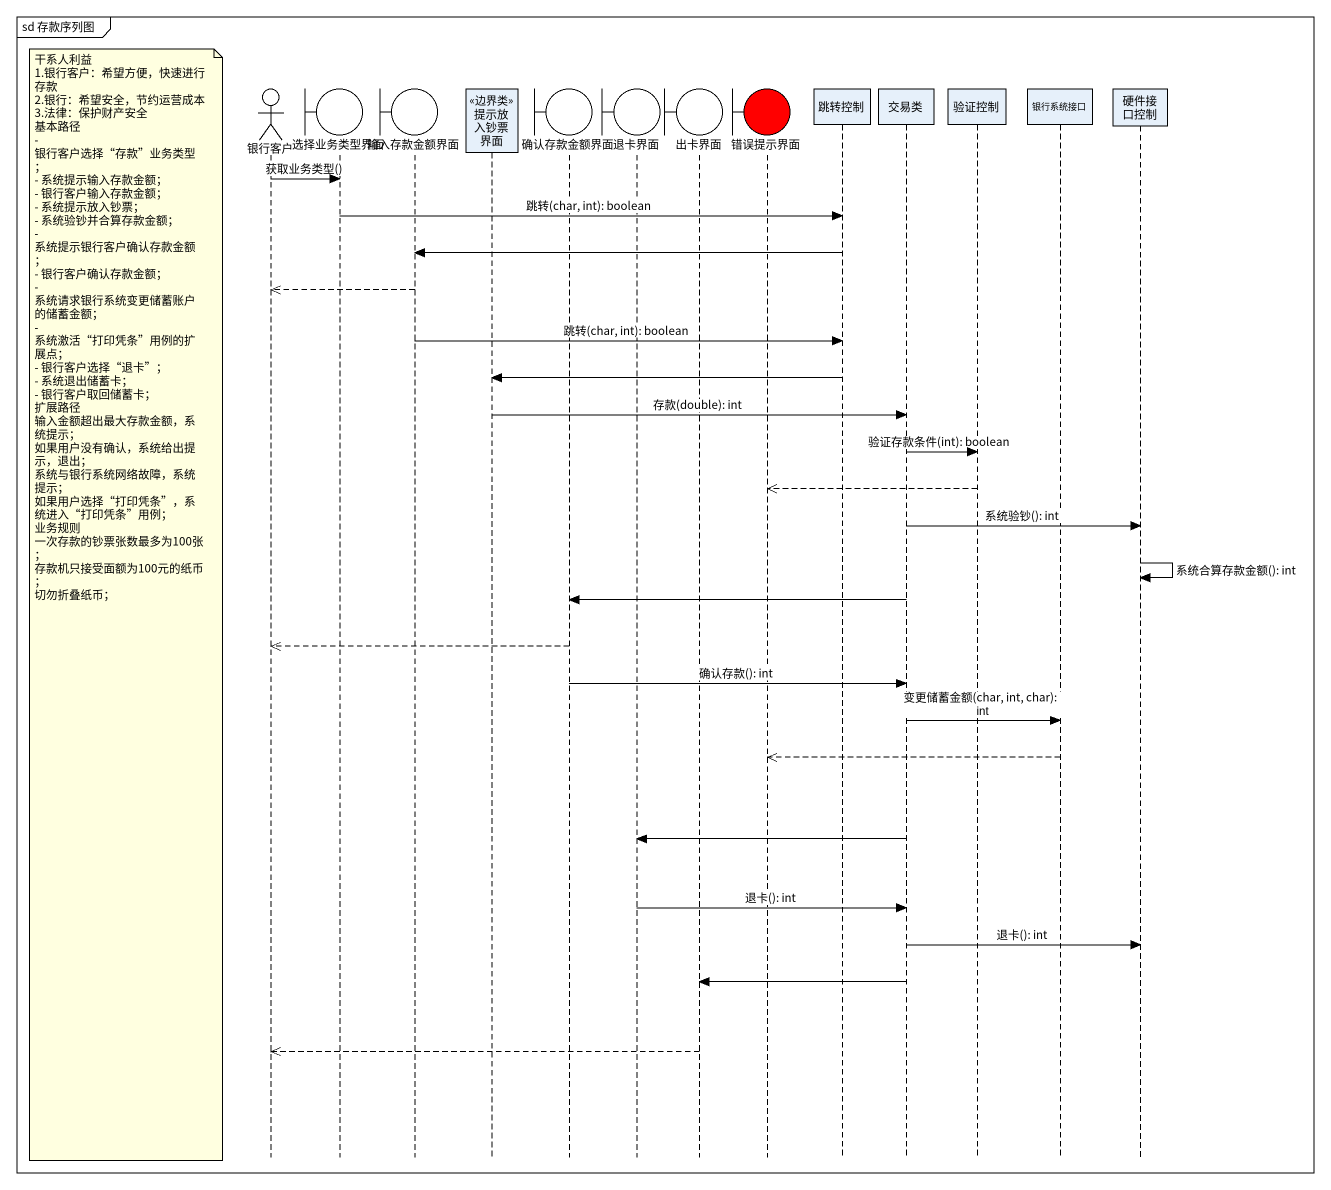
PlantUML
@startuml
mainframe sd 存款序列图
hide footbox
actor 银行客户
boundary 选择业务类型界面
boundary 输入存款金额界面
participant 提示放入钞票界面 <<边界类>>
boundary 确认存款金额界面
boundary 退卡界面
boundary 出卡界面
boundary 错误提示界面 #FF0000
participant 跳转控制
participant 交易类
participant 验证控制
participant 银行系统接口
participant 硬件接口控制

银行客户 -> 选择业务类型界面 : 获取业务类型()
选择业务类型界面 -> 跳转控制 : 跳转(char, int): boolean
跳转控制 -> 输入存款金额界面
输入存款金额界面 -->> 银行客户
输入存款金额界面 -> 跳转控制 : 跳转(char, int): boolean
跳转控制 -> 提示放入钞票界面
提示放入钞票界面 -> 交易类 : 存款(double): int
交易类 -> 验证控制 : 验证存款条件(int): boolean
验证控制 -->> 错误提示界面
交易类 -> 硬件接口控制 : 系统验钞(): int
硬件接口控制 -> 硬件接口控制 : 系统合算存款金额(): int
交易类 -> 确认存款金额界面
note left of 银行客户
  干系人利益
  1.银行客户：希望方便，快速进行存款
  2.银行：希望安全，节约运营成本
  3.法律：保护财产安全
  基本路径
  - 银行客户选择“存款”业务类型；
  - 系统提示输入存款金额；
  - 银行客户输入存款金额；
  - 系统提示放入钞票；
  - 系统验钞并合算存款金额；
  - 系统提示银行客户确认存款金额；
  - 银行客户确认存款金额；
  - 系统请求银行系统变更储蓄账户的储蓄金额；
  - 系统激活“打印凭条”用例的扩展点；
  - 银行客户选择“退卡”；
  - 系统退出储蓄卡；
  - 银行客户取回储蓄卡；
  扩展路径
  输入金额超出最大存款金额，系统提示；
  如果用户没有确认，系统给出提示，退出；
  系统与银行系统网络故障，系统提示；
  如果用户选择“打印凭条”，系统进入“打印凭条”用例；
  业务规则
  一次存款的钞票张数最多为100张；
  存款机只接受面额为100元的纸币；
  切勿折叠纸币；
end note
确认存款金额界面 -->> 银行客户
确认存款金额界面 -> 交易类 : 确认存款(): int
交易类 -> 银行系统接口 : 变更储蓄金额(char, int, char): int
银行系统接口 -->> 错误提示界面
交易类 -> 退卡界面
退卡界面 -> 交易类 : 退卡(): int
交易类 -> 硬件接口控制 : 退卡(): int
交易类 -> 出卡界面
出卡界面 -->> 银行客户
@enduml
